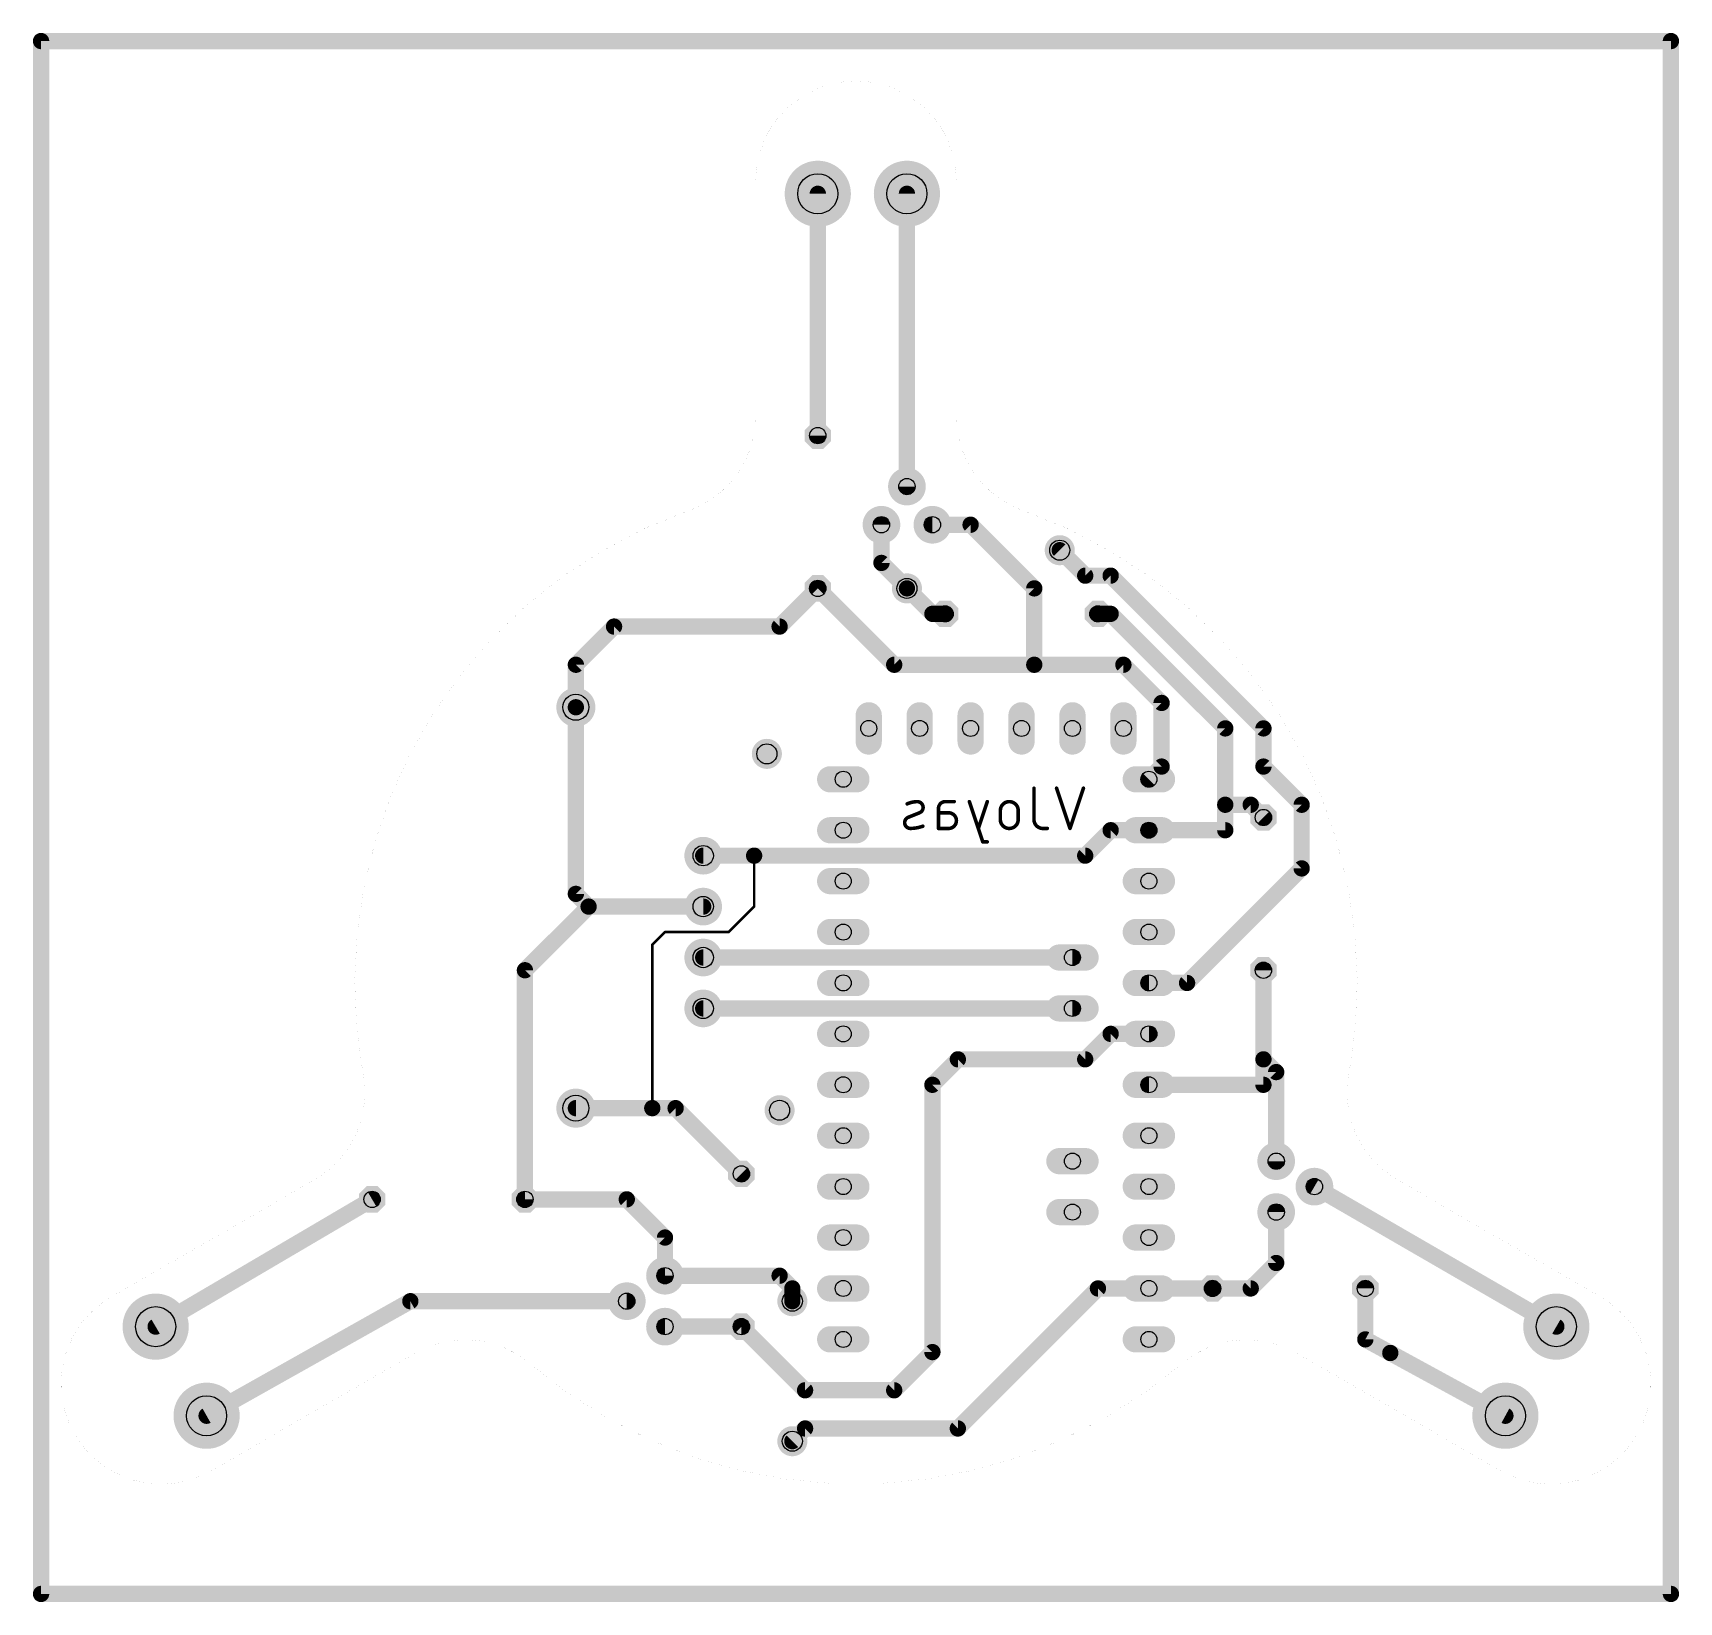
# Model space of a CAD drawing. Extents: x -41 to 41, y -30.9 to 47.4.
import ezdxf

# ---------------------------------------------------------------- set-up
doc = ezdxf.new("R2010")
doc.units = 0
for name, color, linetype in [('16', 132, 'CONTINUOUS'), ('17', 110, 'CONTINUOUS'), ('18', 110, 'CONTINUOUS'), ('20', 31, 'CONTINUOUS'), ('44', 253, 'CONTINUOUS')]:
    doc.layers.add(name, color=color, linetype=linetype)

# ---------------------------------------------------------------- blocks, each defined once
blk = doc.blocks.new('ROUNDP')
at = {"const_width": 0.5}
blk.add_lwpolyline([(0, -0.25, 1), (0, 0.25, 1), (0, -0.25)], format="xyb", dxfattribs=at)
blk = doc.blocks.new('OCTAGONP')
at = {"const_width": 0.5}
blk.add_lwpolyline([(-0.25, -0.1036), (-0.25, 0.1036), (-0.1036, 0.25), (0.1036, 0.25), (0.25, 0.1036), (0.25, -0.1036), (0.1036, -0.25), (-0.1036, -0.25), (-0.25, -0.1036), (-0.25, 0.1036)], dxfattribs=at)
blk = doc.blocks.new('LONGP100')
at = {"const_width": 1}
blk.add_lwpolyline([(-0.5, 0), (0.5, 0)], dxfattribs=at)
at = {"const_width": 0.5}
for points in [[(-0.5, 0.25, 1), (-0.5, -0.25)], [(0.5, -0.25, 1), (0.5, 0.25)]]:
    blk.add_lwpolyline(points, format="xyb", dxfattribs=at)
blk = doc.blocks.new('ROUNDV')
at = {"const_width": 0.5}
blk.add_lwpolyline([(0, -0.25, 1), (0, 0.25, 1), (0, -0.25)], format="xyb", dxfattribs=at)

msp = doc.modelspace()

# ---------------------------------------------------------------- linework, layer by layer
at = {"layer": '16'}
for points, const_width in [([(-40.64, -30.48), (-40.64, 46.99)], 0.8128), ([(-40.64, 46.99), (40.64, 46.99)], 0.8128), ([(40.64, 46.99), (40.64, -30.48)], 0.8128), ([(-1.905, 39.37), (-1.905, 27.305)], 0.8128), ([(2.54, 39.37), (2.54, 24.765)], 0.8128), ([(1.27, 22.86), (1.27, 20.955)], 0.8128), ([(3.81, 22.86), (5.715, 22.86)], 0.8128), ([(5.715, 22.86), (8.89, 19.685)], 0.8128), ([(1.27, 20.955), (2.54, 19.685)], 0.8128), ([(11.43, 20.32), (10.16, 21.59)], 0.8128), ([(12.7, 20.32), (11.43, 20.32)], 0.8128), ([(20.32, 12.7), (12.7, 20.32)], 0.8128), ([(-3.81, 17.78), (-1.905, 19.685)], 0.8128), ([(-1.905, 19.685), (1.905, 15.875)], 0.8128), ([(2.54, 19.685), (3.81, 18.415)], 0.8128), ([(8.89, 19.685), (8.89, 15.875)], 0.8128), ([(-13.97, 15.875), (-12.065, 17.78)], 0.8128), ([(-12.065, 17.78), (-3.81, 17.78)], 0.8128), ([(3.81, 18.415), (4.445, 18.415)], 0.8128), ([(12.065, 18.415), (12.7, 18.415)], 0.8128), ([(18.415, 12.7), (12.7, 18.415)], 0.8128), ([(-13.97, 13.755), (-13.97, 15.875)], 0.8128), ([(1.905, 15.875), (8.89, 15.875)], 0.8128), ([(8.89, 15.875), (13.335, 15.875)], 0.8128), ([(13.335, 15.875), (15.24, 13.97)], 0.8128), ([(-13.97, 13.755), (-13.97, 4.445)], 0.8128), ([(15.24, 13.97), (15.24, 10.795)], 0.8128), ([(18.415, 12.7), (18.415, 8.89)], 0.8128), ([(20.32, 10.795), (20.32, 12.7)], 0.8128), ([(15.24, 10.795), (14.605, 10.16)], 0.8128), ([(22.225, 8.89), (20.32, 10.795)], 0.8128), ([(4.4496, 9.0466), (4.8955, 9.0466)], 0.1778), ([(6.3224, 7.04), (5.6535, 9.0466)], 0.1778), ([(6.5454, 9.0466), (6.0995, 7.7089)], 0.1778), ([(8.8747, 9.7155), (8.8747, 8.1548)], 0.1778), ([(10.6722, 7.7089), (10.0034, 9.7155)], 0.1778), ([(11.3411, 9.7155), (10.6722, 7.7089)], 0.1778), ([(18.415, 8.89), (19.685, 8.89)], 0.8128), ([(18.415, 8.89), (18.415, 7.62)], 0.8128), ([(19.685, 8.89), (20.32, 8.255)], 0.8128), ([(22.225, 5.715), (22.225, 8.89)], 0.8128), ([(2.6074, 8.2663), (3.1648, 8.4892)], 0.1778), ([(4.1152, 7.7089), (4.1152, 8.7122)], 0.1778), ([(4.1152, 8.4892), (4.6168, 8.4892)], 0.1778), ([(7.1984, 8.6007), (7.1984, 8.1548)], 0.1778), ([(8.0902, 8.1548), (8.0902, 8.6007)], 0.1778), ([(4.6168, 7.7089), (4.1152, 7.7089)], 0.1778), ([(9.3206, 7.7089), (9.5435, 7.7089)], 0.1778), ([(11.43, 6.35), (12.7, 7.62)], 0.8128), ([(12.7, 7.62), (14.605, 7.62)], 0.8128), ([(14.605, 7.62), (18.415, 7.62)], 0.8128), ([(-7.62, 6.35), (-5.08, 6.35)], 0.8128), ([(-5.08, 6.35), (11.43, 6.35)], 0.8128), ([(6.5454, 7.04), (6.3224, 7.04)], 0.1778), ([(-5.08, 6.35), (-5.08, 3.81)], 0.127), ([(16.51, 0), (22.225, 5.715)], 0.8128), ([(-16.51, 0.635), (-13.335, 3.81)], 0.8128), ([(-13.97, 4.445), (-13.335, 3.81)], 0.8128), ([(-13.335, 3.81), (-7.62, 3.81)], 0.8128), ([(-5.08, 3.81), (-6.35, 2.54)], 0.127), ([(-9.525, 2.54), (-10.16, 1.905)], 0.127), ([(-6.35, 2.54), (-9.525, 2.54)], 0.127), ([(-10.16, 1.905), (-10.16, -6.245)], 0.127), ([(-7.62, 1.27), (10.795, 1.27)], 0.8128), ([(-16.51, -10.795), (-16.51, 0.635)], 0.8128), ([(20.32, -3.81), (20.32, 0.635)], 0.8128), ([(14.605, 0), (16.51, 0)], 0.8128), ([(-7.62, -1.27), (10.795, -1.27)], 0.8128), ([(11.43, -3.81), (12.7, -2.54)], 0.8128), ([(12.7, -2.54), (14.605, -2.54)], 0.8128), ([(3.81, -5.08), (5.08, -3.81)], 0.8128), ([(5.08, -3.81), (11.43, -3.81)], 0.8128), ([(20.32, -5.08), (20.32, -3.81)], 0.8128), ([(20.955, -4.445), (20.32, -3.81)], 0.8128), ([(20.955, -8.89), (20.955, -4.445)], 0.8128), ([(3.81, -18.415), (3.81, -5.08)], 0.8128), ([(14.605, -5.08), (20.32, -5.08)], 0.8128), ([(-10.16, -6.245), (-13.97, -6.245)], 0.8128), ([(-8.995, -6.245), (-10.16, -6.245)], 0.8128), ([(-5.715, -9.525), (-8.995, -6.245)], 0.8128), ([(34.925, -17.145), (22.86, -10.16)], 0.8128), ([(-34.925, -17.145), (-24.13, -10.795)], 0.8128), ([(-11.43, -10.795), (-16.51, -10.795)], 0.8128), ([(-9.525, -12.7), (-11.43, -10.795)], 0.8128), ([(20.955, -11.43), (20.955, -13.97)], 0.8128), ([(-9.525, -14.605), (-9.525, -12.7)], 0.8128), ([(20.955, -13.97), (19.685, -15.24)], 0.8128), ([(-9.525, -14.605), (-3.81, -14.605)], 0.8128), ([(-3.81, -14.605), (-3.175, -15.24)], 0.8128), ([(-32.385, -21.59), (-22.225, -15.875)], 0.8128), ([(-22.225, -15.875), (-11.43, -15.875)], 0.8128), ([(-3.175, -15.24), (-3.175, -15.875)], 0.8128), ([(12.065, -15.24), (5.08, -22.225)], 0.8128), ([(17.78, -15.24), (12.065, -15.24)], 0.8128), ([(19.685, -15.24), (17.78, -15.24)], 0.8128), ([(25.4, -17.78), (25.4, -15.24)], 0.8128), ([(-9.525, -17.145), (-5.715, -17.145)], 0.8128), ([(-5.715, -17.145), (-2.54, -20.32)], 0.8128), ([(1.905, -20.32), (3.81, -18.415)], 0.8128), ([(26.6457, -18.4595), (25.4, -17.78)], 0.8128), ([(32.385, -21.59), (26.6457, -18.4595)], 0.8128), ([(-2.54, -20.32), (1.905, -20.32)], 0.8128), ([(-2.54, -22.225), (-3.175, -22.86)], 0.8128), ([(5.08, -22.225), (-2.54, -22.225)], 0.8128), ([(40.64, -30.48), (-40.64, -30.48)], 0.8128)]:
    msp.add_lwpolyline(points, dxfattribs=dict(at, const_width=const_width))
for points, const_width in [([(-40.4368, 46.99, 1), (-40.8432, 46.99)], 0.4064), ([(-40.64, 47.1932, 1), (-40.64, 46.7868)], 0.4064), ([(40.8432, 46.99, 1), (40.4368, 46.99)], 0.4064), ([(40.64, 46.7868, 1), (40.64, 47.1932)], 0.4064), ([(-1.7018, 39.37, 1), (-2.1082, 39.37)], 0.4064), ([(2.7432, 39.37, 1), (2.3368, 39.37)], 0.4064), ([(-2.1082, 27.305, 1), (-1.7018, 27.305)], 0.4064), ([(2.3368, 24.765, 1), (2.7432, 24.765)], 0.4064), ([(1.4732, 22.86, 1), (1.0668, 22.86)], 0.4064), ([(3.81, 23.0632, 1), (3.81, 22.6568)], 0.4064), ([(5.8587, 23.0037, 1), (5.5713, 22.7163)], 0.4064), ([(5.715, 22.6568, 1), (5.715, 23.0632)], 0.4064), ([(1.4137, 21.0987, 1), (1.1263, 20.8113)], 0.4064), ([(10.3037, 21.7337, 1), (10.0163, 21.4463)], 0.4064), ([(1.0668, 20.955, 1), (1.4732, 20.955)], 0.4064), ([(11.43, 20.5232, 1), (11.43, 20.1168)], 0.4064), ([(11.2863, 20.1763, 1), (11.5737, 20.4637)], 0.4064), ([(12.8437, 20.4637, 1), (12.5563, 20.1763)], 0.4064), ([(12.7, 20.1168, 1), (12.7, 20.5232)], 0.4064), ([(-1.7613, 19.8287, 1), (-2.0487, 19.5413)], 0.4064), ([(-1.7613, 19.5413, 1), (-2.0487, 19.8287)], 0.4064), ([(2.6837, 19.8287, 1), (2.3963, 19.5413)], 0.4064), ([(2.3963, 19.5413, 1), (2.6837, 19.8287)], 0.4064), ([(9.0932, 19.685, 1), (8.6868, 19.685)], 0.4064), ([(8.7463, 19.5413, 1), (9.0337, 19.8287)], 0.4064), ([(-12.065, 17.9832, 1), (-12.065, 17.5768)], 0.4064), ([(-11.9213, 17.6363, 1), (-12.2087, 17.9237)], 0.4064), ([(-3.9537, 17.9237, 1), (-3.6663, 17.6363)], 0.4064), ([(-3.81, 17.5768, 1), (-3.81, 17.9832)], 0.4064), ([(3.81, 18.6182, 1), (3.81, 18.2118)], 0.4064), ([(3.6663, 18.2713, 1), (3.9537, 18.5587)], 0.4064), ([(4.445, 18.2118, 1), (4.445, 18.6182)], 0.4064), ([(12.065, 18.6182, 1), (12.065, 18.2118)], 0.4064), ([(12.8437, 18.5587, 1), (12.5563, 18.2713)], 0.4064), ([(12.7, 18.2118, 1), (12.7, 18.6182)], 0.4064), ([(-13.7668, 15.875, 1), (-14.1732, 15.875)], 0.4064), ([(-14.1137, 16.0187, 1), (-13.8263, 15.7313)], 0.4064), ([(1.905, 16.0782, 1), (1.905, 15.6718)], 0.4064), ([(1.7613, 15.7313, 1), (2.0487, 16.0187)], 0.4064), ([(8.89, 16.0782, 1), (8.89, 15.6718)], 0.4064), ([(8.6868, 15.875, 1), (9.0932, 15.875)], 0.4064), ([(8.89, 15.6718, 1), (8.89, 16.0782)], 0.4064), ([(13.4787, 16.0187, 1), (13.1913, 15.7313)], 0.4064), ([(13.335, 15.6718, 1), (13.335, 16.0782)], 0.4064), ([(-13.7668, 13.755, 1), (-14.1732, 13.755)], 0.4064), ([(-14.1732, 13.755, 1), (-13.7668, 13.755)], 0.4064), ([(15.4432, 13.97, 1), (15.0368, 13.97)], 0.4064), ([(15.0963, 13.8263, 1), (15.3837, 14.1137)], 0.4064), ([(18.6182, 12.7, 1), (18.2118, 12.7)], 0.4064), ([(18.2713, 12.5563, 1), (18.5587, 12.8437)], 0.4064), ([(20.5232, 12.7, 1), (20.1168, 12.7)], 0.4064), ([(20.1763, 12.5563, 1), (20.4637, 12.8437)], 0.4064), ([(15.0368, 10.795, 1), (15.4432, 10.795)], 0.4064), ([(15.3837, 10.6513, 1), (15.0963, 10.9387)], 0.4064), ([(20.4637, 10.9387, 1), (20.1763, 10.6513)], 0.4064), ([(20.1168, 10.795, 1), (20.5232, 10.795)], 0.4064), ([(14.4613, 10.3037, 1), (14.7487, 10.0163)], 0.4064), ([(3.0534, 9.0466, 0.1026), (2.5517, 8.9352)], 0.1778), ([(3.0527, 9.0911, 1), (3.054, 9.0022)], 0.0889), ([(3.1648, 8.4892, 0.8318), (3.0534, 9.0466)], 0.1778), ([(3.054, 9.0022, 1), (3.0527, 9.0911)], 0.0889), ([(4.4496, 9.0466, 0.4142), (4.1152, 8.7122)], 0.1778), ([(4.4496, 9.0911, 1), (4.4496, 9.0022)], 0.0889), ([(4.4496, 9.0022, 1), (4.4496, 9.0911)], 0.0889), ([(4.8955, 9.0022, 1), (4.8955, 9.0911)], 0.0889), ([(5.6957, 9.0607, 1), (5.6114, 9.0326)], 0.0889), ([(6.5875, 9.0326, 1), (6.5032, 9.0607)], 0.0889), ([(8.0902, 8.6007, 1), (7.1984, 8.6007)], 0.1778), ([(8.9191, 9.7155, 1), (8.8302, 9.7155)], 0.0889), ([(10.0455, 9.7296, 1), (9.9612, 9.7014)], 0.0889), ([(11.3833, 9.7014, 1), (11.2989, 9.7296)], 0.0889), ([(18.415, 9.0932, 1), (18.415, 8.6868)], 0.4064), ([(18.6182, 8.89, 1), (18.2118, 8.89)], 0.4064), ([(18.2118, 8.89, 1), (18.6182, 8.89)], 0.4064), ([(19.8287, 9.0337, 1), (19.5413, 8.7463)], 0.4064), ([(19.685, 8.6868, 1), (19.685, 9.0932)], 0.4064), ([(22.4282, 8.89, 1), (22.0218, 8.89)], 0.4064), ([(22.0813, 8.7463, 1), (22.3687, 9.0337)], 0.4064), ([(2.6074, 8.2663, 0.8318), (2.7189, 7.7089)], 0.1778), ([(2.5335, 8.9757, 1), (2.57, 8.8946)], 0.0889), ([(2.5909, 8.3076, 1), (2.624, 8.225)], 0.0889), ([(2.624, 8.225, 1), (2.5909, 8.3076)], 0.0889), ([(3.1483, 8.5305, 1), (3.1813, 8.448)], 0.0889), ([(3.1813, 8.448, 1), (3.1483, 8.5305)], 0.0889), ([(4.1596, 8.7122, 1), (4.0707, 8.7122)], 0.0889), ([(4.0707, 8.7122, 1), (4.1596, 8.7122)], 0.0889), ([(4.1152, 8.5337, 1), (4.1152, 8.4448)], 0.0889), ([(4.6168, 7.7089, 1), (4.6168, 8.4892)], 0.1778), ([(4.6168, 8.5337, 1), (4.6168, 8.4448)], 0.0889), ([(4.6168, 8.4448, 1), (4.6168, 8.5337)], 0.0889), ([(7.2428, 8.6007, 1), (7.1539, 8.6007)], 0.0889), ([(7.1539, 8.6007, 1), (7.2428, 8.6007)], 0.0889), ([(7.2428, 8.1548, 1), (7.1539, 8.1548)], 0.0889), ([(7.1984, 8.1548, 1), (8.0902, 8.1548)], 0.1778), ([(8.1347, 8.6007, 1), (8.0458, 8.6007)], 0.0889), ([(8.0458, 8.6007, 1), (8.1347, 8.6007)], 0.0889), ([(8.1347, 8.1548, 1), (8.0458, 8.1548)], 0.0889), ([(8.9191, 8.1548, 1), (8.8302, 8.1548)], 0.0889), ([(8.8747, 8.1548, 0.4142), (9.3206, 7.7089)], 0.1778), ([(20.1763, 8.1113, 1), (20.4637, 8.3987)], 0.4064), ([(2.7189, 7.7089, 0.083), (3.3321, 7.8204)], 0.1778), ([(2.7183, 7.7533, 1), (2.7196, 7.6645)], 0.0889), ([(2.7196, 7.6645, 1), (2.7183, 7.7533)], 0.0889), ([(3.3471, 7.7786, 1), (3.317, 7.8622)], 0.0889), ([(4.1152, 7.7534, 1), (4.1152, 7.6645)], 0.0889), ([(4.0707, 7.7089, 1), (4.1596, 7.7089)], 0.0889), ([(4.6168, 7.7534, 1), (4.6168, 7.6645)], 0.0889), ([(4.6168, 7.6645, 1), (4.6168, 7.7534)], 0.0889), ([(6.0573, 7.723, 1), (6.1416, 7.6948)], 0.0889), ([(7.1539, 8.1548, 1), (7.2428, 8.1548)], 0.0889), ([(8.0458, 8.1548, 1), (8.1347, 8.1548)], 0.0889), ([(8.8302, 8.1548, 1), (8.9191, 8.1548)], 0.0889), ([(9.3206, 7.7534, 1), (9.3206, 7.6645)], 0.0889), ([(9.3206, 7.6644, 1), (9.3206, 7.7533)], 0.0889), ([(9.5435, 7.6645, 1), (9.5435, 7.7534)], 0.0889), ([(10.6301, 7.723, 1), (10.7144, 7.6948)], 0.0889), ([(10.6301, 7.6948, 1), (10.7144, 7.723)], 0.0889), ([(12.7, 7.8232, 1), (12.7, 7.4168)], 0.4064), ([(12.8437, 7.4763, 1), (12.5563, 7.7637)], 0.4064), ([(14.605, 7.8232, 1), (14.605, 7.4168)], 0.4064), ([(14.605, 7.4168, 1), (14.605, 7.8232)], 0.4064), ([(18.2118, 7.62, 1), (18.6182, 7.62)], 0.4064), ([(18.415, 7.4168, 1), (18.415, 7.8232)], 0.4064), ([(-7.62, 6.5532, 1), (-7.62, 6.1468)], 0.4064), ([(-5.08, 6.5532, 1), (-5.08, 6.1468)], 0.4064), ([(-5.08, 6.1468, 1), (-5.08, 6.5532)], 0.4064), ([(6.3224, 7.0845, 1), (6.3224, 6.9956)], 0.0889), ([(6.2802, 7.026, 1), (6.3646, 7.0541)], 0.0889), ([(6.5454, 6.9956, 1), (6.5454, 7.0845)], 0.0889), ([(11.2863, 6.4937, 1), (11.5737, 6.2063)], 0.4064), ([(11.43, 6.1468, 1), (11.43, 6.5532)], 0.4064), ([(-5.0483, 6.35, 1), (-5.1117, 6.35)], 0.0635), ([(22.0218, 5.715, 1), (22.4282, 5.715)], 0.4064), ([(22.3687, 5.5713, 1), (22.0813, 5.8587)], 0.4064), ([(-13.8263, 4.5887, 1), (-14.1137, 4.3013)], 0.4064), ([(-14.1732, 4.445, 1), (-13.7668, 4.445)], 0.4064), ([(-13.335, 4.0132, 1), (-13.335, 3.6068)], 0.4064), ([(-13.1913, 3.6663, 1), (-13.4787, 3.9537)], 0.4064), ([(-13.4787, 3.6663, 1), (-13.1913, 3.9537)], 0.4064), ([(-7.62, 3.6068, 1), (-7.62, 4.0132)], 0.4064), ([(-5.1117, 3.81, 1), (-5.0483, 3.81)], 0.0635), ([(-5.0575, 3.7875, 1), (-5.1025, 3.8325)], 0.0635), ([(-9.525, 2.5718, 1), (-9.525, 2.5082)], 0.0635), ([(-9.5025, 2.5175, 1), (-9.5475, 2.5625)], 0.0635), ([(-6.3725, 2.5625, 1), (-6.3275, 2.5175)], 0.0635), ([(-6.35, 2.5082, 1), (-6.35, 2.5718)], 0.0635), ([(-10.1282, 1.905, 1), (-10.1918, 1.905)], 0.0635), ([(-10.1825, 1.9275, 1), (-10.1375, 1.8825)], 0.0635), ([(-7.62, 1.4732, 1), (-7.62, 1.0668)], 0.4064), ([(10.795, 1.0668, 1), (10.795, 1.4732)], 0.4064), ([(-16.3068, 0.635, 1), (-16.7132, 0.635)], 0.4064), ([(-16.6537, 0.7787, 1), (-16.3663, 0.4913)], 0.4064), ([(20.5232, 0.635, 1), (20.1168, 0.635)], 0.4064), ([(14.605, 0.2032, 1), (14.605, -0.2032)], 0.4064), ([(16.3663, 0.1437, 1), (16.6537, -0.1437)], 0.4064), ([(16.51, -0.2032, 1), (16.51, 0.2032)], 0.4064), ([(-7.62, -1.0668, 1), (-7.62, -1.4732)], 0.4064), ([(10.795, -1.4732, 1), (10.795, -1.0668)], 0.4064), ([(12.7, -2.3368, 1), (12.7, -2.7432)], 0.4064), ([(12.8437, -2.6837, 1), (12.5563, -2.3963)], 0.4064), ([(14.605, -2.7432, 1), (14.605, -2.3368)], 0.4064), ([(5.08, -3.6068, 1), (5.08, -4.0132)], 0.4064), ([(5.2237, -3.9537, 1), (4.9363, -3.6663)], 0.4064), ([(11.2863, -3.6663, 1), (11.5737, -3.9537)], 0.4064), ([(11.43, -4.0132, 1), (11.43, -3.6068)], 0.4064), ([(20.5232, -3.81, 1), (20.1168, -3.81)], 0.4064), ([(20.4637, -3.6663, 1), (20.1763, -3.9537)], 0.4064), ([(20.1168, -3.81, 1), (20.5232, -3.81)], 0.4064), ([(21.1582, -4.445, 1), (20.7518, -4.445)], 0.4064), ([(20.8113, -4.5887, 1), (21.0987, -4.3013)], 0.4064), ([(4.0132, -5.08, 1), (3.6068, -5.08)], 0.4064), ([(3.6663, -4.9363, 1), (3.9537, -5.2237)], 0.4064), ([(14.605, -4.8768, 1), (14.605, -5.2832)], 0.4064), ([(20.1168, -5.08, 1), (20.5232, -5.08)], 0.4064), ([(20.32, -5.2832, 1), (20.32, -4.8768)], 0.4064), ([(-13.97, -6.0418, 1), (-13.97, -6.4482)], 0.4064), ([(-10.16, -6.0418, 1), (-10.16, -6.4482)], 0.4064), ([(-10.16, -6.4482, 1), (-10.16, -6.0418)], 0.4064), ([(-10.1918, -6.245, 1), (-10.1282, -6.245)], 0.0635), ([(-8.8513, -6.1013, 1), (-9.1387, -6.3887)], 0.4064), ([(-8.995, -6.4482, 1), (-8.995, -6.0418)], 0.4064), ([(20.7518, -8.89, 1), (21.1582, -8.89)], 0.4064), ([(-5.8587, -9.6687, 1), (-5.5713, -9.3813)], 0.4064), ([(22.9618, -9.9841, 1), (22.7582, -10.3359)], 0.4064), ([(-24.027, -10.9701, 1), (-24.233, -10.6199)], 0.4064), ([(-16.51, -10.5918, 1), (-16.51, -10.9982)], 0.4064), ([(-16.7132, -10.795, 1), (-16.3068, -10.795)], 0.4064), ([(-11.2863, -10.6513, 1), (-11.5737, -10.9387)], 0.4064), ([(-11.43, -10.9982, 1), (-11.43, -10.5918)], 0.4064), ([(21.1582, -11.43, 1), (20.7518, -11.43)], 0.4064), ([(-9.3218, -12.7, 1), (-9.7282, -12.7)], 0.4064), ([(-9.6687, -12.8437, 1), (-9.3813, -12.5563)], 0.4064), ([(20.7518, -13.97, 1), (21.1582, -13.97)], 0.4064), ([(21.0987, -14.1137, 1), (20.8113, -13.8263)], 0.4064), ([(-9.525, -14.4018, 1), (-9.525, -14.8082)], 0.4064), ([(-9.7282, -14.605, 1), (-9.3218, -14.605)], 0.4064), ([(-3.6663, -14.4613, 1), (-3.9537, -14.7487)], 0.4064), ([(-3.81, -14.8082, 1), (-3.81, -14.4018)], 0.4064), ([(-22.225, -15.6718, 1), (-22.225, -16.0782)], 0.4064), ([(-22.1254, -16.0521, 1), (-22.3246, -15.6979)], 0.4064), ([(-11.43, -16.0782, 1), (-11.43, -15.6718)], 0.4064), ([(-2.9718, -15.24, 1), (-3.3782, -15.24)], 0.4064), ([(-3.3187, -15.3837, 1), (-3.0313, -15.0963)], 0.4064), ([(12.065, -15.0368, 1), (12.065, -15.4432)], 0.4064), ([(12.2087, -15.3837, 1), (11.9213, -15.0963)], 0.4064), ([(17.78, -15.0368, 1), (17.78, -15.4432)], 0.4064), ([(17.78, -15.4432, 1), (17.78, -15.0368)], 0.4064), ([(19.5413, -15.0963, 1), (19.8287, -15.3837)], 0.4064), ([(19.685, -15.4432, 1), (19.685, -15.0368)], 0.4064), ([(25.6032, -15.24, 1), (25.1968, -15.24)], 0.4064), ([(-3.3782, -15.875, 1), (-2.9718, -15.875)], 0.4064), ([(-35.028, -16.9699, 1), (-34.822, -17.3201)], 0.4064), ([(-9.525, -16.9418, 1), (-9.525, -17.3482)], 0.4064), ([(-5.5713, -17.0013, 1), (-5.8587, -17.2887)], 0.4064), ([(-5.715, -17.3482, 1), (-5.715, -16.9418)], 0.4064), ([(34.8232, -17.3209, 1), (35.0268, -16.9691)], 0.4064), ([(3.9537, -18.5587, 1), (3.6663, -18.2713)], 0.4064), ([(25.4973, -17.6016, 1), (25.3027, -17.9584)], 0.4064), ([(25.1968, -17.78, 1), (25.6032, -17.78)], 0.4064), ([(26.743, -18.2811, 1), (26.5484, -18.6379)], 0.4064), ([(3.6068, -18.415, 1), (4.0132, -18.415)], 0.4064), ([(26.5484, -18.6379, 1), (26.743, -18.2811)], 0.4064), ([(-2.54, -20.1168, 1), (-2.54, -20.5232)], 0.4064), ([(-2.6837, -20.4637, 1), (-2.3963, -20.1763)], 0.4064), ([(1.7613, -20.1763, 1), (2.0487, -20.4637)], 0.4064), ([(1.905, -20.5232, 1), (1.905, -20.1168)], 0.4064), ([(-32.4846, -21.4129, 1), (-32.2854, -21.7671)], 0.4064), ([(32.2877, -21.7684, 1), (32.4823, -21.4116)], 0.4064), ([(-2.54, -22.0218, 1), (-2.54, -22.4282)], 0.4064), ([(-2.3963, -22.3687, 1), (-2.6837, -22.0813)], 0.4064), ([(4.9363, -22.0813, 1), (5.2237, -22.3687)], 0.4064), ([(5.08, -22.4282, 1), (5.08, -22.0218)], 0.4064), ([(-3.3187, -22.7163, 1), (-3.0313, -23.0037)], 0.4064), ([(-40.64, -30.2768, 1), (-40.64, -30.6832)], 0.4064), ([(-40.8432, -30.48, 1), (-40.4368, -30.48)], 0.4064), ([(40.4368, -30.48, 1), (40.8432, -30.48)], 0.4064), ([(40.64, -30.6832, 1), (40.64, -30.2768)], 0.4064)]:
    msp.add_lwpolyline(points, format="xyb", dxfattribs=dict(at, const_width=const_width))
at = {"layer": '20'}
for points, const_width in [([(5, 40, 1), (-5, 40)], 0.001), ([(-4.9997, 40, 1), (-5.0003, 40)], 0.0005), ([(-5.0003, 40, 1), (-4.9997, 40)], 0.0005), ([(5.0003, 40, 1), (4.9997, 40)], 0.0005), ([(4.9997, 40, 1), (5.0003, 40)], 0.0005), ([(-8.3333, 23.5702, 0.3178), (-5, 28.2843)], 0.001), ([(-5.0003, 28.2843, 1), (-4.9997, 28.2843)], 0.0005), ([(-4.9998, 28.2843, 1), (-5.0002, 28.2843)], 0.0005), ([(5.0003, 28.2843, 1), (4.9997, 28.2843)], 0.0005), ([(4.9997, 28.2843, 1), (5.0003, 28.2843)], 0.0005), ([(5, 28.2843, 0.3178), (8.3333, 23.5702)], 0.001), ([(-8.3333, 23.5702, 0.3692), (-24.5791, -4.5682)], 0.001), ([(-8.3334, 23.5705, 1), (-8.3332, 23.57)], 0.0005), ([(-8.3332, 23.57, 1), (-8.3334, 23.5705)], 0.0005), ([(8.3334, 23.5705, 1), (8.3332, 23.57)], 0.0005), ([(24.5791, -4.5682, 0.3692), (8.3333, 23.5702)], 0.001), ([(8.3332, 23.57, 1), (8.3334, 23.5705)], 0.0005), ([(-26.9949, -9.812, 0.3178), (-24.5791, -4.5682)], 0.001), ([(-24.5788, -4.5682, 1), (-24.5793, -4.5683)], 0.0005), ([(-24.5793, -4.5683, 1), (-24.5788, -4.5682)], 0.0005), ([(24.5791, -4.5682, 0.3178), (26.9949, -9.812)], 0.001), ([(24.5793, -4.5683, 1), (24.5788, -4.5682)], 0.0005), ([(24.5788, -4.5682, 1), (24.5793, -4.5683)], 0.0005), ([(-26.995, -9.8118, 1), (-26.9948, -9.8122)], 0.0005), ([(-26.9948, -9.8122, 1), (-26.995, -9.8118)], 0.0005), ([(26.995, -9.8118, 1), (26.9948, -9.8122)], 0.0005), ([(26.9948, -9.8122, 1), (26.995, -9.8118)], 0.0005), ([(-37.141, -15.6699, 1), (-32.141, -24.3301)], 0.001), ([(-37.1411, -15.6697, 1), (-37.1409, -15.6701)], 0.0005), ([(-37.1409, -15.6701, 1), (-37.1411, -15.6697)], 0.0005), ([(32.141, -24.3301, 1), (37.141, -15.6699)], 0.001), ([(37.1411, -15.6697, 1), (37.1409, -15.6701)], 0.0005), ([(37.1409, -15.6701, 1), (37.1411, -15.6697)], 0.0005), ([(-16.2458, -19.002, 0.3178), (-21.9949, -18.4723)], 0.001), ([(21.9949, -18.4723, 0.3178), (16.2458, -19.002)], 0.001), ([(-21.995, -18.472, 1), (-21.9948, -18.4725)], 0.0005), ([(-21.9948, -18.4725, 1), (-21.995, -18.472)], 0.0005), ([(21.995, -18.472, 1), (21.9948, -18.4725)], 0.0005), ([(21.9948, -18.4725, 1), (21.995, -18.472)], 0.0005), ([(-16.2458, -19.002, 0.3692), (16.2458, -19.002)], 0.001), ([(-16.2456, -19.0018, 1), (-16.2459, -19.0022)], 0.0005), ([(-16.2459, -19.0022, 1), (-16.2456, -19.0018)], 0.0005), ([(16.2456, -19.0018, 1), (16.2459, -19.0022)], 0.0005), ([(16.2459, -19.0022, 1), (16.2456, -19.0018)], 0.0005), ([(-32.1411, -24.3299, 1), (-32.1409, -24.3303)], 0.0005), ([(-32.1409, -24.3303, 1), (-32.1411, -24.3299)], 0.0005), ([(32.1411, -24.3299, 1), (32.1409, -24.3303)], 0.0005), ([(32.1409, -24.3303, 1), (32.1411, -24.3299)], 0.0005)]:
    msp.add_lwpolyline(points, format="xyb", dxfattribs=dict(at, const_width=const_width))
at = {"layer": '20', "const_width": 0.001}
for points in [[(-5, 40), (-5, 28.2843)], [(5, 40), (5, 28.2843)], [(-37.141, -15.6699), (-26.9949, -9.812)], [(37.141, -15.6699), (26.9949, -9.812)], [(-32.141, -24.3301), (-21.9949, -18.4723)], [(32.141, -24.3301), (21.9949, -18.4723)]]:
    msp.add_lwpolyline(points, dxfattribs=at)
at = {"layer": '44'}
for centre, radius in [((-1.905, 39.37), 1), ((2.54, 39.37), 1), ((-1.905, 27.305), 0.4064), ((2.54, 24.765), 0.4064), ((1.27, 22.86), 0.4064), ((3.81, 22.86), 0.4064), ((10.16, 21.59), 0.5), ((-1.905, 19.685), 0.4064), ((2.54, 19.685), 0.5), ((4.445, 18.415), 0.4064), ((12.065, 18.415), 0.4064), ((-13.97, 13.755), 0.65), ((0.635, 12.7), 0.4), ((3.175, 12.7), 0.4), ((5.715, 12.7), 0.4), ((8.255, 12.7), 0.4), ((10.795, 12.7), 0.4), ((13.335, 12.7), 0.4), ((-4.445, 11.43), 0.5), ((-0.635, 10.16), 0.4), ((14.605, 10.16), 0.4), ((20.32, 8.255), 0.4064), ((-0.635, 7.62), 0.4), ((14.605, 7.62), 0.4), ((-7.62, 6.35), 0.508), ((-0.635, 5.08), 0.4), ((14.605, 5.08), 0.4), ((-7.62, 3.81), 0.508), ((-0.635, 2.54), 0.4), ((14.605, 2.54), 0.4), ((-7.62, 1.27), 0.508), ((10.795, 1.27), 0.4), ((20.32, 0.635), 0.4064), ((-0.635, 0), 0.4), ((14.605, 0), 0.4), ((-7.62, -1.27), 0.508), ((10.795, -1.27), 0.4), ((-0.635, -2.54), 0.4), ((14.605, -2.54), 0.4), ((-0.635, -5.08), 0.4), ((14.605, -5.08), 0.4), ((-13.97, -6.245), 0.65), ((-3.81, -6.35), 0.5), ((-0.635, -7.62), 0.4), ((14.605, -7.62), 0.4), ((10.795, -8.89), 0.4), ((20.955, -8.89), 0.4064), ((-5.715, -9.525), 0.4064), ((-0.635, -10.16), 0.4), ((14.605, -10.16), 0.4), ((22.86, -10.16), 0.4064), ((-24.13, -10.795), 0.4064), ((-16.51, -10.795), 0.4064), ((10.795, -11.43), 0.4), ((20.955, -11.43), 0.4064), ((-0.635, -12.7), 0.4), ((14.605, -12.7), 0.4), ((-9.525, -14.605), 0.4064), ((-11.43, -15.875), 0.4064), ((-3.175, -15.875), 0.5), ((-0.635, -15.24), 0.4), ((14.605, -15.24), 0.4), ((17.78, -15.24), 0.4064), ((25.4, -15.24), 0.4064), ((-34.925, -17.145), 1), ((34.925, -17.145), 1), ((-9.525, -17.145), 0.4064), ((-5.715, -17.145), 0.4064), ((-0.635, -17.78), 0.4), ((14.605, -17.78), 0.4), ((-32.385, -21.59), 1), ((32.385, -21.59), 1), ((-3.175, -22.86), 0.5)]:
    msp.add_circle(centre, radius, dxfattribs=at)

# ---------------------------------------------------------------- block references
at = {"layer": '17'}
for name, p, xscale, yscale, rotation in [('ROUNDP', (-1.905, 39.37), 3.302, 3.302, 90), ('ROUNDP', (2.54, 39.37), 3.302, 3.302, 90), ('OCTAGONP', (-1.905, 27.305), 1.3208, 1.3208, 270), ('OCTAGONP', (-1.905, 19.685), 1.3208, 1.3208, 270), ('OCTAGONP', (4.445, 18.415), 1.3208, 1.3208, 180), ('OCTAGONP', (12.065, 18.415), 1.3208, 1.3208, 180), ('ROUNDP', (-13.97, 13.755), 1.95, 1.95, 180), ('LONGP100', (0.635, 12.7), 1.308, 1.308, 90), ('LONGP100', (3.175, 12.7), 1.308, 1.308, 90), ('LONGP100', (5.715, 12.7), 1.308, 1.308, 90), ('LONGP100', (8.255, 12.7), 1.308, 1.308, 90), ('LONGP100', (10.795, 12.7), 1.308, 1.308, 90), ('LONGP100', (13.335, 12.7), 1.308, 1.308, 90), ('OCTAGONP', (20.32, 8.255), 1.3208, 1.3208, 270), ('ROUNDP', (-7.62, 6.35), 1.8796, 1.8796, 180), ('ROUNDP', (-7.62, 3.81), 1.8796, 1.8796, 180), ('ROUNDP', (-7.62, 1.27), 1.8796, 1.8796, 180), ('LONGP100', (10.795, 1.27), 1.308, 1.308, 180), ('OCTAGONP', (20.32, 0.635), 1.3208, 1.3208, 270), ('ROUNDP', (-7.62, -1.27), 1.8796, 1.8796, 180), ('LONGP100', (10.795, -1.27), 1.308, 1.308, 180), ('ROUNDP', (-13.97, -6.245), 1.95, 1.95, 180), ('ROUNDP', (20.955, -8.89), 1.8796, 1.8796, 270), ('OCTAGONP', (-5.715, -9.525), 1.3208, 1.3208, 270), ('LONGP100', (10.795, -8.89), 1.308, 1.308, 180), ('ROUNDP', (22.86, -10.16), 1.8796, 1.8796, 270), ('ROUNDP', (20.955, -11.43), 1.8796, 1.8796, 270), ('LONGP100', (10.795, -11.43), 1.308, 1.308, 180), ('ROUNDP', (-9.525, -14.605), 1.8796, 1.8796, 90), ('OCTAGONP', (17.78, -15.24), 1.3208, 1.3208, 180), ('OCTAGONP', (25.4, -15.24), 1.3208, 1.3208, 180), ('ROUNDP', (-34.925, -17.145), 3.302, 3.302, 90), ('ROUNDP', (-11.43, -15.875), 1.8796, 1.8796, 90), ('ROUNDP', (34.925, -17.145), 3.302, 3.302, 90), ('ROUNDP', (-9.525, -17.145), 1.8796, 1.8796, 90), ('OCTAGONP', (-5.715, -17.145), 1.3208, 1.3208, 270), ('ROUNDP', (-32.385, -21.59), 3.302, 3.302, 90), ('ROUNDP', (32.385, -21.59), 3.302, 3.302, 90)]:
    msp.add_blockref(name, p, dxfattribs=dict(at, xscale=xscale, yscale=yscale, rotation=rotation))
for name, p, xscale, yscale in [('ROUNDP', (2.54, 24.765), 1.8796, 1.8796), ('ROUNDP', (1.27, 22.86), 1.8796, 1.8796), ('ROUNDP', (3.81, 22.86), 1.8796, 1.8796), ('LONGP100', (-0.635, 10.16), 1.308, 1.308), ('LONGP100', (14.605, 10.16), 1.308, 1.308), ('LONGP100', (-0.635, 7.62), 1.308, 1.308), ('LONGP100', (14.605, 7.62), 1.308, 1.308), ('LONGP100', (-0.635, 5.08), 1.308, 1.308), ('LONGP100', (14.605, 5.08), 1.308, 1.308), ('LONGP100', (-0.635, 2.54), 1.308, 1.308), ('LONGP100', (14.605, 2.54), 1.308, 1.308), ('LONGP100', (-0.635, 0), 1.308, 1.308), ('LONGP100', (14.605, 0), 1.308, 1.308), ('LONGP100', (-0.635, -2.54), 1.308, 1.308), ('LONGP100', (14.605, -2.54), 1.308, 1.308), ('LONGP100', (-0.635, -5.08), 1.308, 1.308), ('LONGP100', (14.605, -5.08), 1.308, 1.308), ('LONGP100', (-0.635, -7.62), 1.308, 1.308), ('LONGP100', (14.605, -7.62), 1.308, 1.308), ('LONGP100', (-0.635, -10.16), 1.308, 1.308), ('LONGP100', (14.605, -10.16), 1.308, 1.308), ('OCTAGONP', (-24.13, -10.795), 1.3208, 1.3208), ('OCTAGONP', (-16.51, -10.795), 1.3208, 1.3208), ('LONGP100', (-0.635, -12.7), 1.308, 1.308), ('LONGP100', (14.605, -12.7), 1.308, 1.308), ('LONGP100', (-0.635, -15.24), 1.308, 1.308), ('LONGP100', (14.605, -15.24), 1.308, 1.308), ('LONGP100', (-0.635, -17.78), 1.308, 1.308), ('LONGP100', (14.605, -17.78), 1.308, 1.308)]:
    msp.add_blockref(name, p, dxfattribs=dict(at, xscale=xscale, yscale=yscale))
at = {"layer": '18', "xscale": 1.5, "yscale": 1.5}
for p in [(10.16, 21.59), (10.16, 21.59), (2.54, 19.685), (2.54, 19.685), (-4.445, 11.43), (-4.445, 11.43), (-3.81, -6.35), (-3.81, -6.35), (-3.175, -15.875), (-3.175, -15.875), (-3.175, -22.86), (-3.175, -22.86)]:
    msp.add_blockref('ROUNDV', p, dxfattribs=at)

doc.saveas('drawing.dxf')
